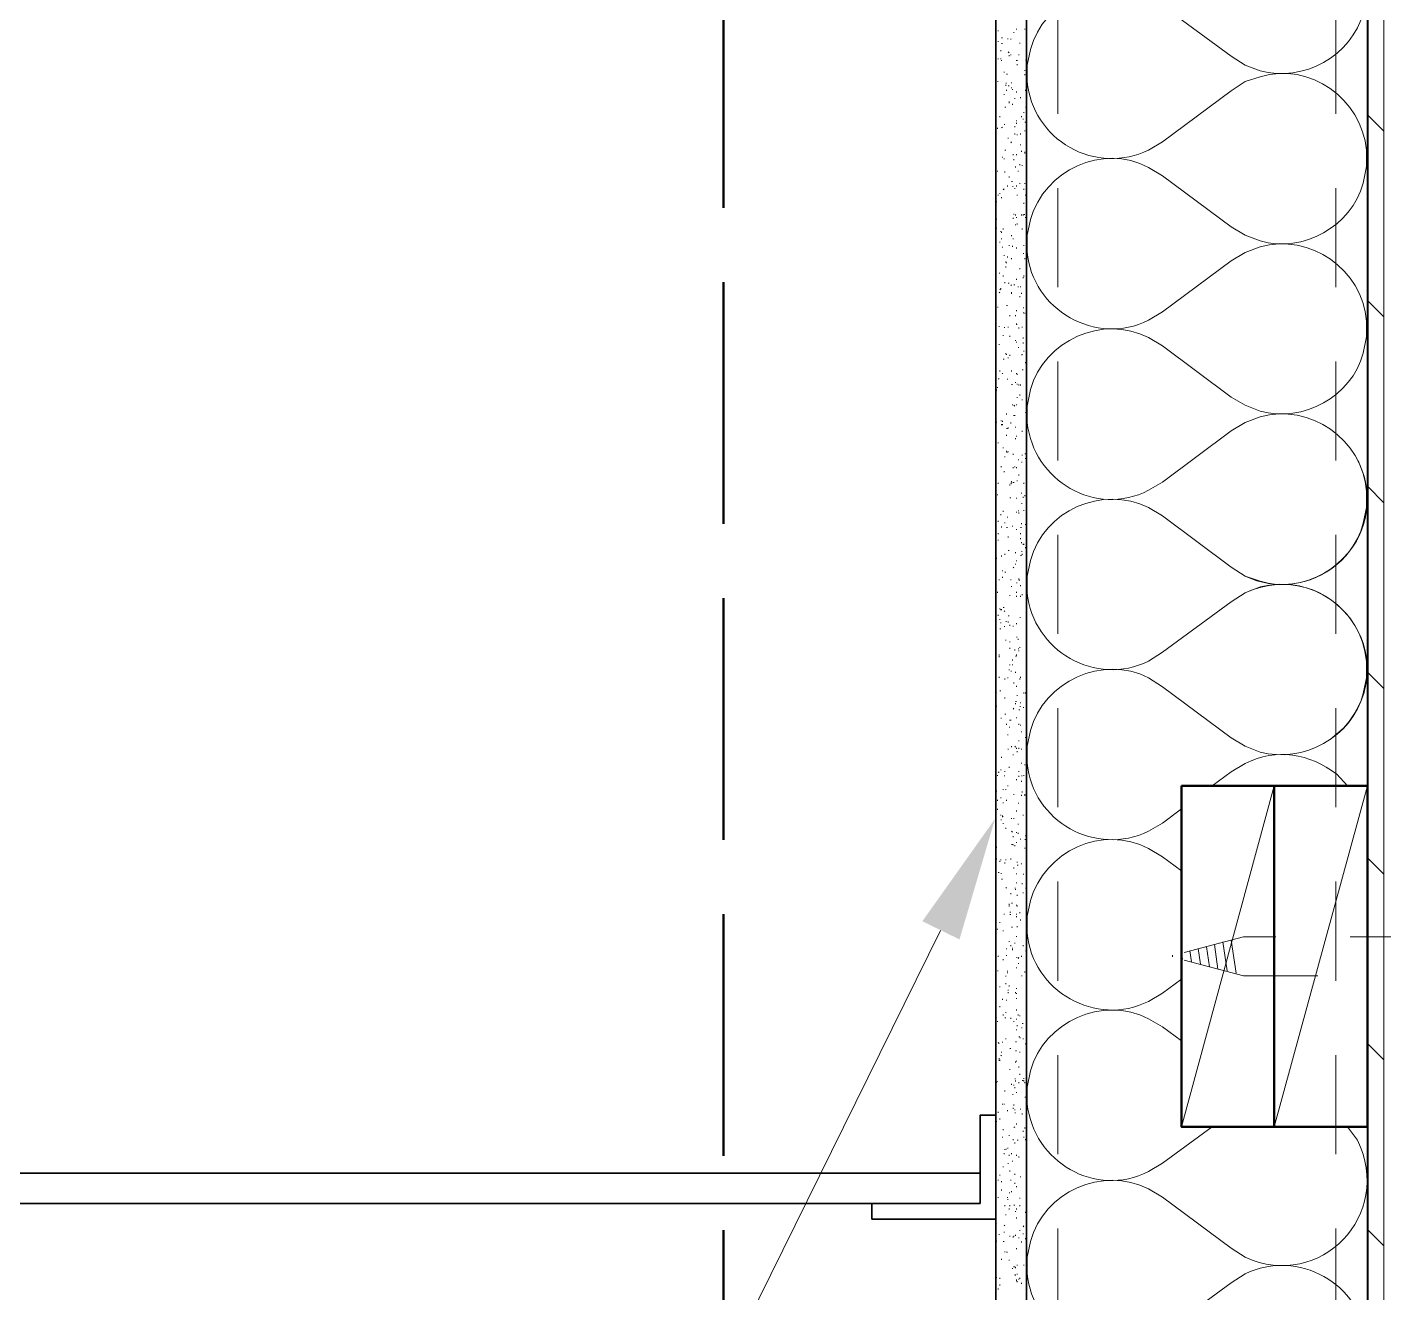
# Model space of a CAD drawing. Header units: inches. Extents: x 5 to 516, y -193 to 129.
# Drawn here: x 338.686 to 340.512, y -35.256 to -33.552 of the extents above; entities that cross this region are included whole.
import ezdxf

# ---------------------------------------------------------------- set-up
doc = ezdxf.new("R2010")
doc.units = ezdxf.units.IN
doc.header["$MEASUREMENT"] = 0
doc.linetypes.add('PDF_IMPORT', pattern=[1, 0.8, -0.2])
doc.layers.add('PDF5_Geometry', color=7, linetype='Continuous')
doc.layers.add('PDF5_Solid Fills', color=7, linetype='Continuous')

msp = doc.modelspace()

# ---------------------------------------------------------------- linework, layer by layer
at = {"layer": 'PDF5_Geometry', "lineweight": 35}
for points in [[(340.4899169, -44.6356774), (340.4899169, -25.9690092), (340.531028, -25.9690092), (340.531028, -44.6356774)], [(339.9899169, -44.5945657), (339.9899169, -32.0101203), (340.031028, -32.0101203), (340.031028, -44.5945657)]]:
    msp.add_lwpolyline(points, close=True, dxfattribs=at)
at = {"layer": 'PDF5_Geometry', "lineweight": 15}
for points in [[(340.4910291, -44.6356768), (340.4910291, -25.9690086)], [(340.5121382, -44.6356768), (340.5121382, -25.9690086)], [(340.1954743, -33.5112316), (340.2143632, -33.5234538), (340.3065854, -33.5912316), (340.3254743, -33.6034538), (340.3454743, -33.6112316)], [(339.993252, -33.5578979), (339.993252, -33.5567868)], [(340.0143631, -33.559009), (340.0143631, -33.56012)], [(340.0176965, -33.5556758), (340.0176965, -33.5545647)], [(340.0288076, -33.5545647), (340.0288076, -33.5556758)], [(340.0310298, -33.5545647), (340.0310298, -33.5534537)], [(339.993252, -33.5712313), (339.993252, -33.5723423)], [(339.9988076, -33.566787), (339.9976965, -33.566787)], [(339.9988076, -33.5745645), (339.9976965, -33.5745645)], [(340.0065853, -33.5678981), (340.0054743, -33.5678981)], [(340.0099187, -33.5690091), (340.0099187, -33.5678981)], [(340.0221409, -33.5745645), (340.0221409, -33.5734534)], [(339.993252, -33.5956758), (339.993252, -33.5945648)], [(339.9965854, -33.5845646), (339.9965854, -33.5834536)], [(339.9965854, -33.5945648), (339.9965854, -33.5956758)], [(340.0065853, -33.5856757), (340.0076965, -33.5867868)], [(340.0076965, -33.591231), (340.0076965, -33.59012)], [(340.0099187, -33.59012), (340.0099187, -33.5890089)], [(340.0210298, -33.59012), (340.0210298, -33.5890089)], [(340.4910291, -33.5878984), (340.489918, -33.5867873)], [(339.9976965, -33.5967869), (339.9976965, -33.597898)], [(340.0010298, -33.6134535), (340.0010298, -33.6123424)], [(340.0176965, -33.597898), (340.0176965, -33.5967869)], [(340.0188076, -33.597898), (340.0188076, -33.5967869)], [(340.0188076, -33.6034533), (340.0188076, -33.6023423)], [(340.0288076, -33.6112313), (340.0288076, -33.6101203)], [(340.0310298, -33.5967869), (340.0299187, -33.5967869)], [(339.9921409, -33.6256758), (339.993252, -33.6256758)], [(340.0043631, -33.6278979), (340.0032521, -33.6278979)], [(340.0032521, -33.6312311), (340.0032521, -33.63012)], [(340.0054743, -33.6156756), (340.0043631, -33.6156756)], [(340.0065853, -33.6312311), (340.0076965, -33.6312311)], [(340.0110298, -33.6267868), (340.0110298, -33.6278979)], [(340.0288076, -33.6167867), (340.0288076, -33.6156756)], [(340.0010298, -33.6434534), (340.0010298, -33.6423423)], [(340.0043631, -33.636787), (340.0043631, -33.6378981)], [(340.0110298, -33.6345649), (340.0110298, -33.6334532)], [(340.0121409, -33.636787), (340.0121409, -33.6356759)], [(340.0154743, -33.6490093), (340.0154743, -33.6478982)], [(340.0176965, -33.6401202), (340.0176965, -33.6390091)], [(340.023252, -33.6478982), (340.023252, -33.6467866)], [(340.0299187, -33.6378981), (340.0299187, -33.636787)], [(340.0032521, -33.6601199), (340.0021409, -33.6601199)], [(340.0076965, -33.6545646), (340.0076965, -33.6534535), (340.0076965, -33.6523425)], [(340.0121409, -33.6567867), (340.0121409, -33.6556757)], [(340.0276965, -33.667898), (340.0276965, -33.6667869)], [(340.0310298, -33.6601199), (340.0299187, -33.6601199)], [(339.9899187, -33.6767871), (339.9899187, -33.675676)], [(339.9921409, -33.6878977), (339.9921409, -33.6890088)], [(339.9954743, -33.6723422), (339.9954743, -33.6734533)], [(339.9988076, -33.6867867), (339.9976965, -33.6878977)], [(340.0010298, -33.6834535), (340.0021409, -33.6834535)], [(340.0154743, -33.6867867), (340.0154743, -33.6856756)], [(340.0176965, -33.6790092), (340.0176965, -33.6778981)], [(340.0176965, -33.6823424), (340.0176965, -33.6812313)], [(340.0243631, -33.6734533), (340.0243631, -33.6723422)], [(340.0265854, -33.6767871), (340.0265854, -33.675676)], [(340.0299187, -33.6801203), (340.0288076, -33.6801203)], [(340.5121382, -33.6923431), (340.4910271, -33.671232)], [(340.0065853, -33.7012311), (340.0065853, -33.7023422)], [(340.0154743, -33.6956757), (340.0154743, -33.6967868)], [(340.0188076, -33.6978979), (340.0188076, -33.6967868)], [(340.023252, -33.6967868), (340.023252, -33.6956757)], [(340.0288076, -33.6912315), (340.0288076, -33.6923426)], [(340.0021409, -33.7178982), (340.0032521, -33.7178982)], [(340.0099187, -33.706787), (340.0110298, -33.707898)], [(340.013252, -33.7245646), (340.013252, -33.7234535)], [(340.0176965, -33.7234535), (340.0176965, -33.7245646)], [(340.023252, -33.7112312), (340.023252, -33.7101202)], [(340.0243631, -33.7190093), (340.0243631, -33.7201203)], [(340.0288076, -33.7223425), (340.0288076, -33.7212314), (340.0288076, -33.7201203)], [(340.4843632, -33.7623424), (340.4888076, -33.7401202), (340.4888076, -33.717898)], [(339.9988076, -33.7278978), (339.9988076, -33.7267867)], [(340.0010298, -33.7301199), (340.0010298, -33.7290089)], [(340.0143631, -33.7312316), (340.0143631, -33.7301199)], [(340.0165854, -33.7401201), (340.0165854, -33.7412312)], [(340.0221409, -33.7367869), (340.0221409, -33.737898)], [(340.0254743, -33.739009), (340.0254743, -33.737898)], [(340.1954743, -33.7412313), (340.2143632, -33.7523424), (340.3065854, -33.8212313), (340.3254743, -33.8323424), (340.3454743, -33.8401202)], [(339.9921409, -33.746787), (339.9921409, -33.745676)], [(340.0021409, -33.7478981), (340.0021409, -33.746787)], [(340.0076965, -33.7534534), (340.0076965, -33.7545645)], [(340.0110298, -33.7601204), (340.0121409, -33.7601204)], [(340.0199187, -33.745676), (340.0199187, -33.746787)], [(339.993252, -33.777898), (339.993252, -33.7790091)], [(339.9954743, -33.776787), (339.9954743, -33.7756759)], [(340.0010298, -33.77012), (339.9999187, -33.7712311)], [(340.0054743, -33.7656757), (340.0054743, -33.7667868)], [(340.013252, -33.7667868), (340.0121409, -33.7667868)], [(340.0154743, -33.7690089), (340.0154743, -33.77012)], [(340.0176965, -33.7656757), (340.0176965, -33.7667868)], [(340.0188076, -33.7790091), (340.0188076, -33.777898)], [(340.0221409, -33.7634536), (340.0221409, -33.7623425)], [(340.0276965, -33.7712311), (340.0276965, -33.77012)], [(340.0288076, -33.7634536), (340.0288076, -33.7623425)], [(340.0299187, -33.7790091), (340.0299187, -33.777898)], [(339.9910298, -33.7878982), (339.9910298, -33.7867871)], [(339.9976965, -33.7812312), (339.9976965, -33.7823423)], [(340.0276965, -33.7901203), (340.0276965, -33.7890093)], [(339.9910298, -33.8112311), (339.9910298, -33.8101201)], [(340.013252, -33.8101201), (340.013252, -33.809009)], [(340.0143631, -33.8045647), (340.0143631, -33.8034537)], [(340.0165854, -33.8056758), (340.0165854, -33.8045647)], [(340.0176965, -33.8078979), (340.0176965, -33.809009)], [(340.0243631, -33.8056758), (340.0243631, -33.8045647)], [(340.0265854, -33.8056758), (340.0265854, -33.8045647)], [(340.0288076, -33.8045647), (340.0276965, -33.8045647)], [(340.0299187, -33.809009), (340.0299187, -33.8078979)], [(340.0365854, -33.8112313), (340.0321409, -33.8323424), (340.0321409, -33.8545646)], [(339.9910298, -33.8223424), (339.9910298, -33.8234534)], [(339.9965854, -33.8267866), (339.9965854, -33.8278977)], [(339.9976965, -33.8290093), (339.9976965, -33.8278977)], [(339.9999187, -33.8245645), (339.9999187, -33.8234534)], [(340.0110298, -33.8334536), (340.0110298, -33.8323425)], [(340.0165854, -33.8190092), (340.0165854, -33.8178981)], [(340.0188076, -33.8178981), (340.0188076, -33.816787)], [(340.0254743, -33.8245645), (340.0254743, -33.8234534)], [(339.9899187, -33.8512312), (339.9899187, -33.8501201)], [(339.9954743, -33.8412311), (339.9954743, -33.8423427)], [(339.9976965, -33.8378978), (339.9976965, -33.8367868)], [(339.9988076, -33.8490091), (339.9988076, -33.847898)], [(340.0076965, -33.8456759), (340.0076965, -33.8467869)], [(340.0121409, -33.847898), (340.0121409, -33.8467869)], [(340.013252, -33.8378978), (340.013252, -33.8367868)], [(340.0176965, -33.8501201), (340.0176965, -33.8490091)], [(340.0276965, -33.8467869), (340.0276965, -33.8456759)], [(340.3454743, -33.8478988), (340.3254743, -33.8556766), (340.3065854, -33.8667877)], [(340.4910291, -33.8378984), (340.489918, -33.8367873)], [(339.9899187, -33.8690088), (339.9899187, -33.8678978)], [(340.0010298, -33.8601203), (340.0010298, -33.8590092)], [(340.0032521, -33.8690088), (340.0032521, -33.8678978)], [(340.0043631, -33.8701205), (340.0043631, -33.8690088)], [(340.0054743, -33.8623424), (340.0054743, -33.8612314)], [(340.0110298, -33.8645646), (340.0110298, -33.8634535)], [(340.0265854, -33.8567871), (340.0276965, -33.8567871)], [(340.0288076, -33.8645646), (340.0288076, -33.8634535)], [(340.1954743, -33.9467869), (340.2143632, -33.9356757), (340.3065854, -33.8667869)], [(339.9943631, -33.8834532), (339.9954743, -33.8834532)], [(339.9999187, -33.8878981), (339.9999187, -33.886787)], [(340.0032521, -33.8745647), (340.0032521, -33.8756758)], [(340.0221409, -33.8778979), (340.0221409, -33.8767869)], [(340.0276965, -33.8878981), (340.0276965, -33.886787)], [(339.9965854, -33.9034536), (339.9965854, -33.9045646), (339.9954743, -33.9056757)], [(340.0021409, -33.8967866), (340.0021409, -33.8956755)], [(340.0076965, -33.8967866), (340.0065853, -33.8967866)], [(340.0110298, -33.8990093), (340.0099187, -33.9001204)], [(340.0154743, -33.8990093), (340.0143631, -33.8990093)], [(340.0176965, -33.8923423), (340.0176965, -33.8912313)], [(340.0199187, -33.9012314), (340.0199187, -33.9023425)], [(340.023252, -33.9023425), (340.023252, -33.9012314)], [(340.0265854, -33.8901202), (340.0265854, -33.8890091)], [(339.9943631, -33.9090089), (339.9954743, -33.91012)], [(340.0110298, -33.911231), (340.0110298, -33.91012), (340.0110298, -33.9090089)], [(340.0221409, -33.9156759), (340.0221409, -33.9145648)], [(340.0243631, -33.911231), (340.0243631, -33.91012)], [(340.5121382, -33.9423431), (340.4910271, -33.921232)], [(339.9899187, -33.9423426), (339.9899187, -33.9412315)], [(339.993252, -33.9290092), (339.9921409, -33.9290092)], [(340.0043631, -33.9267871), (340.0054743, -33.9267871)], [(340.0088076, -33.9412315), (340.0088076, -33.9401204)], [(340.0165854, -33.9412315), (340.0165854, -33.9401204)], [(340.0176965, -33.9345645), (340.0176965, -33.9334535)], [(340.0276965, -33.9301203), (340.0265854, -33.9301203)], [(340.0265854, -33.9367867), (340.0276965, -33.9367867)], [(340.0288076, -33.9378977), (340.0288076, -33.9367867)], [(339.9943631, -33.9556759), (339.9943631, -33.9545649)], [(340.0021409, -33.956787), (340.0010298, -33.956787)], [(340.0065853, -33.956787), (340.0065853, -33.9556759)], [(340.0188076, -33.9523422), (340.0176965, -33.9523422), (340.0176965, -33.9512311)], [(340.0210298, -33.9578981), (340.0210298, -33.956787)], [(340.0254743, -33.956787), (340.0254743, -33.9556759)], [(340.4843632, -33.9912322), (340.4888076, -33.9690099), (340.4888076, -33.9478988)], [(339.9943631, -33.98012), (339.9943631, -33.9790089)], [(339.9999187, -33.9678982), (339.9999187, -33.9667866)], [(340.0088076, -33.9678982), (340.0088076, -33.9690093)], [(340.0165854, -33.9745646), (340.0165854, -33.9734535)], [(340.0176965, -33.9767867), (340.0176965, -33.9756757)], [(340.0265854, -33.9712314), (340.0265854, -33.9701204)], [(340.0265854, -33.9778978), (340.0265854, -33.9767867)], [(340.1954743, -33.9701211), (340.2143632, -33.9812322), (340.3065854, -34.0501211), (340.3254743, -34.0612322), (340.3454743, -34.0690099)], [(340.0032521, -33.9923422), (340.0032521, -33.9912312)], [(340.0043631, -33.9934533), (340.0043631, -33.9923422)], [(340.0065853, -33.9978981), (340.0065853, -33.9967871)], [(340.0088076, -33.9945644), (340.0088076, -33.9934533)], [(340.0199187, -33.9834537), (340.0210298, -33.9834537)], [(340.0254743, -33.9923422), (340.0254743, -33.9934533), (340.0243631, -33.9934533)], [(340.0276965, -33.989009), (340.0276965, -33.987898)], [(339.9954743, -34.0156758), (339.9954743, -34.0145647)], [(340.0010298, -33.9990092), (339.9999187, -33.9990092)], [(340.0110298, -34.0156758), (340.0110298, -34.0145647)], [(340.0265854, -34.0134536), (340.0254743, -34.0134536)], [(340.0299187, -34.0045645), (340.0299187, -34.0034535)], [(339.993252, -34.0256759), (339.9943631, -34.0256759)], [(339.9988076, -34.019009), (339.9988076, -34.0178979)], [(340.0054743, -34.026787), (340.0054743, -34.0256759)], [(340.0110298, -34.0334534), (340.0121409, -34.0334534)], [(340.0165854, -34.0312312), (340.0165854, -34.0301202)], [(340.0176965, -34.019009), (340.0176965, -34.0178979)], [(340.0188076, -34.019009), (340.0188076, -34.02012)], [(340.0188076, -34.0334534), (340.0188076, -34.0323423)], [(340.0210298, -34.0345644), (340.0210298, -34.0334534)], [(340.023252, -34.0345644), (340.023252, -34.0334534)], [(339.9910298, -34.0401203), (339.9910298, -34.0412314), (339.9899187, -34.0412314)], [(339.9921409, -34.0367871), (339.9921409, -34.0378982)], [(340.0188076, -34.0512316), (340.0188076, -34.0501199)], [(340.0221409, -34.0478978), (340.0221409, -34.0467867)], [(340.0310298, -34.0512316), (340.0310298, -34.0523426)], [(340.0365854, -34.0401211), (340.0321409, -34.0623433), (340.0321409, -34.0845655)], [(340.0121409, -34.0612311), (340.0121409, -34.0601201)], [(340.0143631, -34.0612311), (340.0154743, -34.0623422)], [(340.0176965, -34.0601201), (340.0176965, -34.0612311)], [(340.0254743, -34.0545648), (340.0254743, -34.0534537)], [(340.0310298, -34.0701202), (340.0299187, -34.0712313)], [(339.9899187, -34.0745645), (339.9899187, -34.0734534)], [(339.9910298, -34.0845647), (339.9910298, -34.0834536)], [(339.9976965, -34.0823425), (339.9965854, -34.0823425)], [(339.9976965, -34.0878979), (339.9976965, -34.0867868)], [(339.9988076, -34.0823425), (339.9988076, -34.0834536)], [(339.9988076, -34.0878979), (339.9988076, -34.0867868)], [(340.0043631, -34.0723424), (340.0043631, -34.0734534)], [(340.0099187, -34.0856757), (340.0099187, -34.0845647)], [(340.0143631, -34.0756756), (340.0143631, -34.0745645)], [(340.0154743, -34.0745645), (340.0154743, -34.0756756)], [(340.3454743, -34.0767875), (340.3254743, -34.0845652), (340.3065854, -34.0956763)], [(340.4910291, -34.0878984), (340.489918, -34.0867873)], [(340.0054743, -34.0923427), (340.0043631, -34.0923427)], [(340.0043631, -34.1023423), (340.0043631, -34.1012312)], [(340.0065853, -34.0912311), (340.0065853, -34.0923427)], [(340.0165854, -34.0912311), (340.0165854, -34.09012)], [(340.0165854, -34.1067871), (340.0165854, -34.1056755)], [(340.0176965, -34.1023423), (340.0176965, -34.1034534)], [(340.0254743, -34.096787), (340.0254743, -34.0956759)], [(340.1954743, -34.1756766), (340.2143632, -34.1645655), (340.3065854, -34.0956766)], [(339.9899187, -34.1123424), (339.9899187, -34.1112314)], [(339.993252, -34.1123424), (339.993252, -34.1112314)], [(339.9999187, -34.1190089), (339.9999187, -34.1178978)], [(340.0043631, -34.1234537), (340.0043631, -34.1223426)], [(340.0054743, -34.1245647), (340.0043631, -34.1245647)], [(340.0065853, -34.1234537), (340.0065853, -34.1245647)], [(339.9976965, -34.1434534), (339.9965854, -34.1445645)], [(340.0021409, -34.1312311), (340.0021409, -34.1301201)], [(340.013252, -34.1267869), (340.013252, -34.1278979)], [(340.0154743, -34.1445645), (340.0154743, -34.1434534)], [(340.0210298, -34.1345649), (340.0199187, -34.1345649)], [(340.0254743, -34.1378981), (340.0243631, -34.1378981)], [(340.0254743, -34.129009), (340.0254743, -34.1278979)], [(340.0288076, -34.1267869), (340.0299187, -34.1267869)], [(340.0299187, -34.1334533), (340.0299187, -34.1323422)], [(340.0010298, -34.1501204), (340.0010298, -34.1512314)], [(340.013252, -34.1445645), (340.013252, -34.1456756)], [(340.0176965, -34.1445645), (340.0176965, -34.1456756)], [(340.0188076, -34.1634537), (340.0188076, -34.1623427)], [(340.0210298, -34.1545647), (340.0210298, -34.1556757)], [(339.993252, -34.1667869), (339.993252, -34.1656759)], [(340.0088076, -34.1690091), (340.0088076, -34.167898)], [(340.0110298, -34.1656759), (340.0099187, -34.1667869)], [(340.0110298, -34.1645648), (340.0110298, -34.1634537)], [(340.013252, -34.1656759), (340.013252, -34.1645648)], [(340.0143631, -34.1656759), (340.0143631, -34.1645648)], [(340.0243631, -34.1801203), (340.0243631, -34.1790092)], [(340.0276965, -34.1667869), (340.0276965, -34.1656759)], [(340.4843632, -34.2201208), (340.4888076, -34.1990097), (340.4888076, -34.1767875)], [(340.5121382, -34.1923432), (340.4910271, -34.171232)], [(339.9899187, -34.1856756), (339.9899187, -34.1845646)], [(339.9921409, -34.1812314), (339.9921409, -34.1823424)], [(340.0099187, -34.1856756), (340.0088076, -34.1856756)], [(340.0176965, -34.1867867), (340.0176965, -34.1856756)], [(340.0254743, -34.1934537), (340.0243631, -34.1934537)], [(340.0265854, -34.1845646), (340.0265854, -34.1856756)], [(340.0288076, -34.1823424), (340.0288076, -34.1834535)], [(340.0310298, -34.1923426), (340.0310298, -34.1934537)], [(339.993252, -34.2167866), (339.993252, -34.2178982)], [(339.9965854, -34.2090091), (339.9965854, -34.2078981)], [(339.9999187, -34.2045649), (339.9999187, -34.2034538)], [(340.0054743, -34.2123423), (340.0054743, -34.2112313)], [(340.0176965, -34.205676), (340.0176965, -34.2045649)], [(340.0199187, -34.2034538), (340.0210298, -34.2034538)], [(340.0210298, -34.206787), (340.0210298, -34.205676)], [(340.0276965, -34.2023422), (340.0276965, -34.2034538)], [(339.993252, -34.2345648), (339.993252, -34.2334537)], [(339.9976965, -34.2256757), (339.9976965, -34.2245646)], [(340.0021409, -34.2201204), (340.0021409, -34.2190093)], [(340.0054743, -34.2256757), (340.0043631, -34.2256757)], [(340.0121409, -34.2245646), (340.0121409, -34.2234536)], [(340.0176965, -34.2290089), (340.0176965, -34.2278978)], [(340.023252, -34.2256757), (340.0243631, -34.2256757)], [(340.023252, -34.2345648), (340.023252, -34.2334537)], [(340.0243631, -34.2212314), (340.0243631, -34.2201204)], [(340.0299187, -34.2223425), (340.0299187, -34.2212314)], [(339.993252, -34.2434533), (339.993252, -34.2423423)], [(340.0065853, -34.2390091), (340.0065853, -34.237898)], [(340.023252, -34.2412312), (340.023252, -34.2401201)], [(340.0243631, -34.2467871), (340.0243631, -34.245676)], [(340.0265854, -34.2478982), (340.0265854, -34.2490092)], [(340.0276965, -34.2478982), (340.0276965, -34.2490092)], [(340.0299187, -34.2534535), (340.0299187, -34.2523424)], [(339.9899187, -34.269009), (339.9899187, -34.2678979)], [(339.9910298, -34.2678979), (339.9910298, -34.2667868)], [(339.9976965, -34.2645647), (339.9976965, -34.2634536)], [(340.0021409, -34.2612315), (340.0021409, -34.2623426)], [(340.0076965, -34.2567867), (340.0065853, -34.2567867)], [(340.0165854, -34.2601204), (340.0165854, -34.2590094)], [(340.0176965, -34.2712311), (340.0176965, -34.27012)], [(340.0243631, -34.2634536), (340.023252, -34.2634536)], [(340.0243631, -34.2578978), (340.0254743, -34.2578978)], [(340.0254743, -34.2612315), (340.0254743, -34.2623426)], [(340.0310298, -34.2578978), (340.0310298, -34.2567867)], [(339.9988076, -34.2845645), (339.9988076, -34.2834534)], [(340.0032521, -34.2856755), (340.0021409, -34.2856755)], [(340.0143631, -34.2790091), (340.013252, -34.2801202)], [(340.0165854, -34.2756759), (340.0165854, -34.2745649)], [(340.0310298, -34.2878982), (340.0310298, -34.2867872)], [(339.9899187, -34.2956757), (339.9899187, -34.2945646)], [(339.9943631, -34.2967868), (339.9943631, -34.2956757)], [(339.9988076, -34.2934536), (339.9988076, -34.2923425)], [(340.0099187, -34.2967868), (340.0099187, -34.2956757)], [(340.0110298, -34.3056758), (340.0110298, -34.3045648)], [(340.0176965, -34.3001199), (340.0188076, -34.3001199)], [(340.0210298, -34.2956757), (340.0210298, -34.2945646)], [(340.0221409, -34.2967868), (340.0210298, -34.2967868)], [(340.023252, -34.3045648), (340.023252, -34.3034537)], [(340.3454743, -34.305676), (340.3254743, -34.3134538), (340.3065854, -34.325676)], [(339.9921409, -34.3134533), (339.9921409, -34.3123422)], [(340.0088076, -34.3167871), (340.0088076, -34.3178981)], [(340.0176965, -34.3134533), (340.0176965, -34.3123422)], [(340.0176965, -34.3190092), (340.0176965, -34.3178981)], [(340.023252, -34.3178981), (340.023252, -34.3190092)], [(340.0254743, -34.3167871), (340.0254743, -34.315676)], [(340.0310298, -34.3201203), (340.0310298, -34.3190092)], [(340.3254734, -34.3134537), (340.3065845, -34.325676)], [(339.993252, -34.3434538), (339.993252, -34.3445649)], [(339.9954743, -34.3356758), (339.9954743, -34.3345647)], [(339.9965854, -34.3367868), (339.9965854, -34.3356758)], [(339.9976965, -34.3367868), (339.9976965, -34.3356758)], [(340.0010298, -34.3334536), (339.9999187, -34.3334536)], [(340.0010298, -34.3378979), (340.0021409, -34.3390089)], [(340.0076965, -34.3445649), (340.0065853, -34.3445649)], [(340.4910291, -34.3378985), (340.489918, -34.3367873)], [(339.9954743, -34.3490091), (339.9954743, -34.3501202)], [(339.9954743, -34.3623425), (339.9965854, -34.3623425)], [(339.9965854, -34.3545644), (339.9965854, -34.3534534)], [(340.0021409, -34.3590093), (340.0010298, -34.3590093)], [(340.0032521, -34.3523423), (340.0043631, -34.3523423)], [(340.0065853, -34.3523423), (340.0065853, -34.3534534)], [(340.0088076, -34.3578982), (340.0088076, -34.3567871)], [(340.013252, -34.3590093), (340.013252, -34.3578982)], [(340.0176965, -34.3556755), (340.0176965, -34.3545644)], [(340.023252, -34.346787), (340.0221409, -34.346787)], [(340.0032521, -34.377898), (340.0032521, -34.3767869)], [(340.0088076, -34.379009), (340.0088076, -34.3801201)], [(340.0188076, -34.3734537), (340.0176965, -34.3734537)], [(340.0199187, -34.3756758), (340.0199187, -34.3767869)], [(339.9943631, -34.3978983), (339.9943631, -34.3967867)], [(339.9943631, -34.4001204), (339.9943631, -34.3990093)], [(340.0088076, -34.3890092), (340.0088076, -34.3878981)], [(340.0154743, -34.3912313), (340.0154743, -34.3901202)], [(340.0165854, -34.3990093), (340.0176965, -34.3990093)], [(340.0176965, -34.3967867), (340.0176965, -34.3978983)], [(340.0199187, -34.3890092), (340.0210298, -34.3890092)], [(340.0210298, -34.3923424), (340.0210298, -34.3912313)], [(340.0221409, -34.3878981), (340.0221409, -34.3867871)], [(340.0076965, -34.417898), (340.0076965, -34.416787)], [(340.0088076, -34.4112311), (340.0088076, -34.41012)], [(340.0121409, -34.4034536), (340.0121409, -34.4045647)], [(340.0121409, -34.4112311), (340.0121409, -34.41012)], [(340.4843632, -34.4490094), (340.4888076, -34.4278983), (340.4888076, -34.4056761)], [(339.9943631, -34.4267871), (339.9943631, -34.4278982)], [(340.0021409, -34.4301203), (340.0021409, -34.4290092)], [(340.0054743, -34.4278982), (340.0065853, -34.4278982)], [(340.0110298, -34.4190091), (340.0099187, -34.4190091)], [(340.0143631, -34.4356757), (340.0143631, -34.4345646)], [(340.0165854, -34.4212312), (340.0165854, -34.4201202)], [(340.0221409, -34.4301203), (340.0221409, -34.4290092)], [(340.023252, -34.4278982), (340.023252, -34.4267871)], [(340.1954743, -34.4278983), (340.2143632, -34.4401205), (340.3065854, -34.5090094), (340.3254743, -34.5201205), (340.3454743, -34.5278983)], [(340.5121382, -34.4423432), (340.4910271, -34.4212321)], [(339.9899187, -34.4467869), (339.9910298, -34.4478979)], [(339.9954743, -34.4456758), (339.9965854, -34.4456758)], [(340.0021409, -34.455676), (340.0021409, -34.4545649)], [(340.0176965, -34.4390088), (340.0176965, -34.4401205)], [(340.0188076, -34.4512311), (340.0188076, -34.4523422)], [(340.0276965, -34.449009), (340.0276965, -34.4478979)], [(340.0299187, -34.449009), (340.0299187, -34.4478979)], [(339.9910298, -34.4667866), (339.9910298, -34.4656756)], [(340.013252, -34.4690093), (340.0143631, -34.4701204)], [(340.0176965, -34.4601202), (340.0165854, -34.4601202)], [(340.0165854, -34.4634534), (340.0165854, -34.4623424)], [(340.0221409, -34.4712315), (340.0210298, -34.4712315)], [(340.023252, -34.4667866), (340.0221409, -34.4667866)], [(340.023252, -34.4623424), (340.023252, -34.4612313)], [(340.0265854, -34.4678983), (340.0276965, -34.4678983)], [(339.9976965, -34.4823427), (339.9965854, -34.4823427)], [(340.0021409, -34.4767868), (340.0032521, -34.4767868)], [(340.0043631, -34.4912312), (340.0043631, -34.4901201)], [(340.0088076, -34.4845648), (340.0088076, -34.4856759)], [(340.0099187, -34.4856759), (340.0099187, -34.4845648)], [(340.0176965, -34.4812316), (340.0176965, -34.4823427)], [(340.0210298, -34.4901201), (340.0210298, -34.4912312)], [(340.023252, -34.4923423), (340.023252, -34.4912312)], [(340.0310298, -34.4812316), (340.0310298, -34.48012)], [(340.0054743, -34.5045646), (340.0065853, -34.5045646)], [(340.0088076, -34.4945644), (340.0076965, -34.4945644)], [(340.0243631, -34.5012314), (340.0243631, -34.5001203)], [(340.0299187, -34.5090094), (340.0299187, -34.5078978)], [(340.0310298, -34.5034535), (340.0310298, -34.5045646)], [(340.0365854, -34.4990094), (340.0321409, -34.5201205), (340.0321409, -34.5423427)], [(340.4399178, -34.5112315), (340.4576956, -34.495676)], [(339.9899187, -34.5101205), (339.9899187, -34.5112315)], [(340.0065853, -34.5245649), (340.0065853, -34.5234538)], [(340.0110298, -34.5212311), (340.0110298, -34.5201201)], [(340.0154743, -34.5201201), (340.0165854, -34.5212311)], [(340.0176965, -34.5234538), (340.0176965, -34.5223422)], [(340.0188076, -34.5278981), (340.0188076, -34.526787)], [(340.0210298, -34.5134537), (340.0210298, -34.5123426)], [(340.0210298, -34.5223422), (340.0210298, -34.5234538)], [(340.0243631, -34.5245649), (340.0243631, -34.5234538)], [(339.9899187, -34.5312313), (339.9899187, -34.5301202)], [(339.9976965, -34.5345645), (339.9976965, -34.5356756)], [(340.013252, -34.5323423), (340.013252, -34.5312313)], [(340.0243631, -34.5423425), (340.0243631, -34.5434536)], [(340.0288076, -34.5456757), (340.0288076, -34.5445646)], [(340.0310298, -34.5423425), (340.0310298, -34.5412314)], [(340.3254736, -34.5434535), (340.3065847, -34.5545646)], [(339.9921409, -34.5601201), (339.9921409, -34.5590091)], [(339.9943631, -34.5545648), (339.993252, -34.5556759)], [(339.9965854, -34.5523427), (339.9965854, -34.5512316)], [(340.0010298, -34.5601201), (340.0021409, -34.5601201)], [(340.0021409, -34.5534537), (340.0021409, -34.5545648)], [(340.0076965, -34.5490089), (340.0076965, -34.5478978)], [(340.0210298, -34.5545648), (340.0210298, -34.5534537)], [(340.0210298, -34.5612312), (340.0210298, -34.5601201)], [(340.0254743, -34.5601201), (340.0243631, -34.5601201)], [(340.0276965, -34.5601201), (340.0276965, -34.5590091)], [(340.2810275, -34.5734535), (340.306583, -34.5545646)], [(340.4632513, -34.5734535), (340.4488069, -34.5578979)], [(339.9910298, -34.5812315), (339.9910298, -34.5801204)], [(339.9999187, -34.5778977), (339.9999187, -34.5790094)], [(340.0032521, -34.5790094), (340.0032521, -34.5778977)], [(340.0065853, -34.5734535), (340.0054743, -34.5734535)], [(340.0176965, -34.565676), (340.0176965, -34.564565)], [(340.0243631, -34.5667871), (340.0243631, -34.5678981)], [(340.0254743, -34.5823426), (340.0254743, -34.5812315)], [(340.3643608, -34.5734535), (340.2399164, -35.0323424)], [(340.4899169, -34.5734535), (340.3643614, -35.0323424)], [(339.9921409, -34.5934538), (339.9921409, -34.5923427)], [(339.9965854, -34.59012), (339.9965854, -34.589009)], [(339.9999187, -34.596787), (339.9999187, -34.5956759)], [(340.0043631, -34.5934538), (340.0043631, -34.5923427)], [(340.0143631, -34.5845647), (340.0143631, -34.5856758)], [(340.0210298, -34.596787), (340.0199187, -34.596787)], [(340.0243631, -34.5867868), (340.0243631, -34.5856758)], [(340.0288076, -34.5845647), (340.0288076, -34.5856758), (340.0288076, -34.5867868)], [(340.4910291, -34.5878985), (340.489918, -34.5867874)], [(339.9921409, -34.6056755), (339.9921409, -34.6045645)], [(339.9965854, -34.6134536), (339.9965854, -34.6123425)], [(339.9965854, -34.6190089), (339.9976965, -34.6190089)], [(339.9999187, -34.6145646), (339.9988076, -34.6145646), (339.9988076, -34.6134536)], [(339.9988076, -34.6145646), (339.9988076, -34.6156757)], [(340.0110298, -34.6178978), (340.0110298, -34.6167867)], [(340.0143631, -34.6178978), (340.0143631, -34.6167867)], [(340.0176965, -34.6078982), (340.0176965, -34.6067872)], [(340.0265854, -34.6134536), (340.0265854, -34.6123425)], [(340.1954743, -34.634565), (340.2143632, -34.6234539), (340.2399187, -34.604565)], [(339.9999187, -34.6245648), (339.9999187, -34.6234537)], [(340.0032521, -34.6312312), (340.0032521, -34.6301201)], [(340.0110298, -34.6345649), (340.0121409, -34.635676)], [(340.0176965, -34.6367871), (340.0176965, -34.635676)], [(340.0199187, -34.6256758), (340.0199187, -34.6245648)], [(340.0199187, -34.6378981), (340.0199187, -34.6367871)], [(339.9910298, -34.6567868), (339.9910298, -34.6556758)], [(340.0110298, -34.6523426), (340.0121409, -34.6523426)], [(340.013252, -34.6423424), (340.013252, -34.6412313)], [(340.013252, -34.6534536), (340.013252, -34.6523426)], [(340.0154743, -34.6534536), (340.0154743, -34.6545647)], [(340.0176965, -34.6501204), (340.0176965, -34.6490094)], [(340.023252, -34.6456756), (340.023252, -34.6445645)], [(340.0288076, -34.6456756), (340.0299187, -34.6456756)], [(340.0299187, -34.6412313), (340.0299187, -34.6401203)], [(339.9910298, -34.6723423), (339.9910298, -34.6712312)], [(339.9965854, -34.6734534), (339.9965854, -34.6723423)], [(340.0032521, -34.6734534), (340.0032521, -34.6723423)], [(340.0099187, -34.6723423), (340.0099187, -34.6712312)], [(340.0288076, -34.6567868), (340.0288076, -34.6578979)], [(340.2399169, -34.6878978), (340.2143614, -34.6690089), (340.1954725, -34.6578978)], [(340.5121382, -34.6923432), (340.4910271, -34.6712321)], [(339.993252, -34.6901205), (339.9943631, -34.6901205)], [(339.9954743, -34.6745645), (339.9954743, -34.6756761)], [(339.9965854, -34.6912316), (339.9976965, -34.6912316)], [(340.0021409, -34.6767871), (340.0021409, -34.6778982)], [(340.0143631, -34.6845646), (340.0143631, -34.6834535)], [(340.0176965, -34.6923426), (340.0176965, -34.6912316)], [(340.0188076, -34.6767871), (340.0188076, -34.6756761)], [(340.0199187, -34.6801203), (340.0188076, -34.6801203)], [(340.0243631, -34.6790093), (340.0243631, -34.6778982)], [(339.9976965, -34.699009), (339.9988076, -34.699009)], [(340.0032521, -34.7101203), (340.0043631, -34.7112313)], [(340.0176965, -34.7045649), (340.0176965, -34.7034539)], [(340.0254743, -34.705676), (340.0254743, -34.7045649)], [(340.0276965, -34.6923426), (340.0265854, -34.6923426)], [(340.0099187, -34.7178983), (340.0099187, -34.7190093)], [(340.0165854, -34.7112313), (340.0154743, -34.7112313)], [(340.0165854, -34.7134535), (340.0165854, -34.7123424)], [(340.0188076, -34.7212315), (340.0188076, -34.7201204)], [(340.0265854, -34.7178983), (340.0265854, -34.7167866)], [(340.0299187, -34.7112313), (340.0310298, -34.7112313)], [(340.0365836, -34.7278978), (340.0321391, -34.7490089), (340.0321391, -34.7712311)], [(340.0010298, -34.7467871), (340.0010298, -34.7456761)], [(340.0076965, -34.7323427), (340.0076965, -34.7334538)], [(340.0076965, -34.7356759), (340.0076965, -34.7345648)], [(340.0088076, -34.7434534), (340.0099187, -34.7434534)], [(340.0088076, -34.7467871), (340.0099187, -34.7467871)], [(340.0121409, -34.7312316), (340.0110298, -34.7312316)], [(340.0176965, -34.7334538), (340.0176965, -34.7345648)], [(340.0176965, -34.7467871), (340.0176965, -34.7456761)], [(340.0188076, -34.7356759), (340.0188076, -34.7345648)], [(340.0221409, -34.7445644), (340.0221409, -34.7434534)], [(339.9954743, -34.7578978), (339.9954743, -34.7567867)], [(340.0121409, -34.7634537), (340.0110298, -34.7634537)], [(340.0176965, -34.7501203), (340.0176965, -34.7490093)], [(340.0188076, -34.7634537), (340.0188076, -34.7623426)], [(340.023252, -34.7545646), (340.023252, -34.7534535)], [(339.9154721, -34.7678979), (339.165472, -36.2890092), (338.7043608, -36.2890092)], [(339.9910298, -34.7667869), (339.9899187, -34.7678979)], [(339.9921409, -34.7656758), (339.9921409, -34.7667869)], [(339.9999187, -34.769009), (339.9999187, -34.7678979)], [(340.0076965, -34.7834534), (340.0076965, -34.7823424)], [(340.0176965, -34.775676), (340.0176965, -34.776787)], [(340.2954725, -34.783454), (340.301028, -34.8223429)], [(340.3065854, -34.7812319), (340.3132521, -34.8256763)], [(340.0043631, -34.7923425), (340.0043631, -34.7934536)], [(340.0043631, -34.8023427), (340.0043631, -34.8012316)], [(340.0099187, -34.7878983), (340.0099187, -34.7890093)], [(340.0121409, -34.7923425), (340.0121409, -34.7912315)], [(340.0121409, -34.7945647), (340.0121409, -34.7934536)], [(340.0154743, -34.7856756), (340.0154743, -34.7845645)], [(340.0265854, -34.7878983), (340.0265854, -34.7890093)], [(340.0310298, -34.7956757), (340.0299187, -34.7956757)], [(340.2399169, -34.797899), (340.241028, -34.8067879)], [(340.2510298, -34.7956757), (340.2532521, -34.8101202)], [(340.2621382, -34.7923425), (340.2654716, -34.8134536)], [(340.2732511, -34.7901204), (340.2776956, -34.8167871)], [(340.2843595, -34.7867872), (340.288804, -34.8201205)], [(339.993252, -34.8034538), (339.993252, -34.8023427)], [(339.9999187, -34.807898), (339.9999187, -34.8067869)], [(340.0188076, -34.8045648), (340.0176965, -34.8045648)], [(340.0176965, -34.8178982), (340.0176965, -34.8190092)], [(340.0210298, -34.8045648), (340.0199187, -34.8056759)], [(340.0210298, -34.8123423), (340.0199187, -34.8123423)], [(340.0243631, -34.8034538), (340.0243631, -34.8023427)], [(339.9899187, -34.839009), (339.9899187, -34.8378979)], [(339.9921409, -34.8223424), (339.993252, -34.8223424)], [(340.0032521, -34.8301205), (340.0032521, -34.8290094)], [(340.0054743, -34.8234535), (340.0054743, -34.8223424)], [(340.0054743, -34.8245646), (340.0054743, -34.8256756)], [(340.0243631, -34.8290094), (340.0254743, -34.8290094)], [(340.0288076, -34.8245646), (340.0288076, -34.8234535)], [(340.0310298, -34.8345647), (340.0310298, -34.8334537)], [(340.1954725, -34.8634534), (340.2143614, -34.8523423), (340.2399169, -34.8334534)], [(340.4910291, -34.8378985), (340.489918, -34.8367874)], [(339.9954743, -34.8445649), (339.9954743, -34.8434538)], [(340.0032521, -34.839009), (340.0032521, -34.8401201)], [(340.0065853, -34.8490092), (340.0065853, -34.8478981)], [(340.0065853, -34.8512313), (340.0065853, -34.8523424)], [(340.0076965, -34.8434538), (340.0076965, -34.8423428)], [(340.0165854, -34.8512313), (340.0165854, -34.8523424)], [(340.0176965, -34.846787), (340.0176965, -34.8456759)], [(340.0176965, -34.8534534), (340.0176965, -34.8523424)], [(339.9954743, -34.8712316), (339.9954743, -34.8701205)], [(339.9988076, -34.8612314), (339.9988076, -34.8601204)], [(340.0043631, -34.8623425), (340.0043631, -34.8612314)], [(340.0176965, -34.8601204), (340.0176965, -34.8590093)], [(340.0176965, -34.8756759), (340.0176965, -34.8745648)], [(339.9899187, -34.8834533), (339.9899187, -34.884565), (339.9910298, -34.885676)], [(339.9921409, -34.8912314), (339.9921409, -34.8901203)], [(339.9999187, -34.8823423), (339.9999187, -34.8812312)], [(340.0032521, -34.885676), (340.0021409, -34.885676)], [(340.0032521, -34.8790091), (340.0032521, -34.877898)], [(340.0099187, -34.885676), (340.0099187, -34.8867871)], [(340.0143631, -34.8901203), (340.0143631, -34.8912314)], [(340.0176965, -34.8878982), (340.0176965, -34.8867871)], [(340.0199187, -34.8823423), (340.0199187, -34.8812312)], [(340.0221409, -34.8823423), (340.0221409, -34.8834533)], [(340.2399169, -34.9167876), (340.2143614, -34.8978987), (340.1954725, -34.8867876)], [(340.0176965, -34.9023426), (340.0176965, -34.9012315)], [(340.0188076, -34.8967867), (340.0188076, -34.8956756)], [(340.0221409, -34.9112311), (340.0210298, -34.9112311)], [(340.0254743, -34.8990094), (340.0243631, -34.8990094)], [(340.0254743, -34.8934535), (340.0265854, -34.8934535)], [(340.0310298, -34.9056758), (340.0310298, -34.9045647)], [(339.993252, -34.9190091), (339.9943631, -34.9201202)], [(339.9988076, -34.9190091), (339.9988076, -34.9178981)], [(340.0032521, -34.9145649), (340.0032521, -34.9134538)], [(340.0099187, -34.9267872), (340.0088076, -34.9267872)], [(340.0176965, -34.9178981), (340.0165854, -34.9178981)], [(340.0221409, -34.9123427), (340.023252, -34.9123427)], [(340.0265854, -34.9145649), (340.0265854, -34.9134538)], [(340.0299187, -34.9201202), (340.0299187, -34.9212313)], [(340.0310298, -34.9223423), (340.0310298, -34.9212313)], [(340.5121382, -34.9423432), (340.4910271, -34.9212321)], [(339.9943631, -34.9412316), (339.9943631, -34.9401205)], [(339.9954743, -34.9434537), (339.9954743, -34.9423427)], [(339.9965854, -34.9356757), (339.9976965, -34.9367868)], [(339.9976965, -34.9323425), (339.9976965, -34.9312314)], [(340.0176965, -34.9301204), (340.0165854, -34.9301204)], [(340.0165854, -34.9456758), (340.0165854, -34.9445648)], [(340.0176965, -34.9445648), (340.0176965, -34.9434537)], [(340.0221409, -34.9323425), (340.0221409, -34.9312314)], [(340.0088076, -34.955676), (340.0088076, -34.9545649)], [(340.0210298, -34.9512312), (340.0210298, -34.9523423)], [(340.0221409, -34.9612313), (340.0221409, -34.9623424)], [(340.0310298, -34.9567871), (340.0310298, -34.9578981)], [(340.0365836, -34.9567876), (340.0321391, -34.9790098), (340.0321391, -35.001232)], [(339.9921409, -34.9712315), (339.9910298, -34.9723426)], [(340.0021409, -34.9845648), (340.0021409, -34.9834538)], [(340.0110298, -34.9756758), (340.0110298, -34.9745647)], [(340.0143631, -34.9767868), (340.0143631, -34.9756758)], [(340.0165854, -34.9678983), (340.0154743, -34.9678983)], [(340.0154743, -34.979009), (340.0154743, -34.98012)], [(340.0165854, -34.9712315), (340.0165854, -34.9701204)], [(340.0210298, -34.9734536), (340.0210298, -34.9723426)], [(340.0265854, -34.9701204), (340.0254743, -34.9701204)], [(340.0276965, -34.9678983), (340.0276965, -34.9667867)], [(340.0276965, -34.9712315), (340.0276965, -34.9701204)], [(340.0288076, -34.9734536), (340.0288076, -34.9723426)], [(339.9988076, -35.0023425), (339.9988076, -35.0012314)], [(340.0010298, -35.0023425), (340.0010298, -35.0012314)], [(340.0121409, -34.9890091), (340.013252, -34.9890091)], [(340.0143631, -35.0034535), (340.0143631, -35.0023425)], [(340.0176965, -34.986787), (340.0176965, -34.9856759)], [(340.0299187, -34.9923423), (340.0288076, -34.9923423)], [(340.0054743, -35.0112316), (340.0054743, -35.0101205)], [(340.013252, -35.0067867), (340.013252, -35.0078978)], [(340.0154743, -35.0101205), (340.0154743, -35.0090094)], [(340.0165854, -35.0134537), (340.0154743, -35.0134537)], [(340.023252, -35.0090094), (340.023252, -35.0078978)], [(340.0254743, -35.0156758), (340.0254743, -35.0145648)], [(339.9910298, -35.0245649), (339.9910298, -35.025676)], [(339.9954743, -35.0212312), (339.9954743, -35.0223422)], [(339.9999187, -35.0356756), (339.9999187, -35.0367872)], [(340.0154743, -35.0323424), (340.0143631, -35.0334534)], [(340.0176965, -35.0290092), (340.0176965, -35.0278981)], [(340.0265854, -35.0390094), (340.0265854, -35.0378983)], [(340.0288076, -35.0345645), (340.0288076, -35.0334534)], [(340.0310298, -35.0290092), (340.0310298, -35.0301203)], [(340.1954725, -35.0923431), (340.2143614, -35.081232), (340.281028, -35.0323431)], [(340.4765854, -35.0501209), (340.4632521, -35.0323431)], [(339.9988076, -35.0467868), (339.9988076, -35.0456757)], [(340.0076965, -35.0445647), (340.0076965, -35.0434536)], [(340.013252, -35.0490089), (340.013252, -35.05012)], [(340.0154743, -35.0545648), (340.0154743, -35.0534538)], [(340.0199187, -35.05012), (340.0188076, -35.05012)], [(340.0276965, -35.0456757), (340.0276965, -35.0467868)], [(340.0299187, -35.05012), (340.0299187, -35.0490089)], [(340.0010298, -35.0690093), (340.0010298, -35.0678982)], [(340.0021409, -35.0634534), (340.0021409, -35.0623423)], [(340.0043631, -35.0623423), (340.0032521, -35.0623423)], [(340.0054743, -35.0612312), (340.0065853, -35.0612312)], [(340.0076965, -35.0712314), (340.0076965, -35.0701203)], [(340.0110298, -35.0690093), (340.0110298, -35.0678982)], [(340.0176965, -35.0701203), (340.0176965, -35.0712314)], [(340.0210298, -35.0723425), (340.0210298, -35.0734535)], [(339.9999187, -35.0856758), (339.9999187, -35.0867869)], [(340.0065853, -35.0823426), (340.0065853, -35.0812316)], [(340.0088076, -35.0923428), (340.0088076, -35.0912312)], [(340.0121409, -35.0790094), (340.0121409, -35.0778978)], [(340.4910291, -35.0878985), (340.489918, -35.0867874)], [(339.993252, -35.1034534), (339.993252, -35.1045645)], [(339.9954743, -35.0978981), (339.9954743, -35.096787)], [(339.9976965, -35.1067872), (339.9976965, -35.1056756)], [(340.0099187, -35.1045645), (340.0099187, -35.1034534)], [(340.0154743, -35.096787), (340.0154743, -35.095676)], [(340.0154743, -35.1078983), (340.0154743, -35.1090093)], [(340.023252, -35.1001202), (340.023252, -35.0990092)], [(339.993252, -35.127898), (339.993252, -35.126787)], [(339.9976965, -35.1178979), (339.9976965, -35.1167868)], [(340.0054743, -35.127898), (340.0054743, -35.126787)], [(340.0054743, -35.1301202), (340.0065853, -35.1301202)], [(340.0088076, -35.1212316), (340.0076965, -35.1212316)], [(340.0110298, -35.1201206), (340.0110298, -35.1190089)], [(340.0176965, -35.1123425), (340.0176965, -35.1134536)], [(340.0221409, -35.127898), (340.0221409, -35.1290091)], [(340.1954743, -35.1156764), (340.2143632, -35.1267875), (340.3065854, -35.1956764), (340.3254743, -35.2078987)], [(340.0021409, -35.1390092), (340.0021409, -35.1378982)], [(340.0076965, -35.1434535), (340.0076965, -35.1423424)], [(340.0088076, -35.1390092), (340.0088076, -35.1378982)], [(340.0154743, -35.1378982), (340.0143631, -35.1378982)], [(340.0165854, -35.1456756), (340.0165854, -35.1467867)], [(340.0176965, -35.1434535), (340.0176965, -35.1423424)], [(340.0221409, -35.1390092), (340.0221409, -35.1378982)], [(340.0299187, -35.1478983), (340.0299187, -35.1467867)], [(339.9899187, -35.1612311), (339.9910298, -35.1623428)], [(340.0021409, -35.1645649), (340.0010298, -35.165676)], [(340.0032521, -35.1512315), (340.0032521, -35.1501205)], [(340.0176965, -35.1545647), (340.0176965, -35.1556758)], [(340.0265854, -35.165676), (340.0276965, -35.166787)], [(339.9943631, -35.1778983), (339.9943631, -35.1767872)], [(340.0010298, -35.1745645), (340.0010298, -35.1734534)], [(340.0088076, -35.1801204), (340.0088076, -35.1790093)], [(340.013252, -35.1801204), (340.013252, -35.1812314)], [(340.0143631, -35.1801204), (340.0143631, -35.1790093)], [(340.0165854, -35.1790093), (340.0165854, -35.1778983)], [(340.0210298, -35.1823425), (340.0210298, -35.1812314)], [(340.0221409, -35.1723423), (340.0221409, -35.1712313)], [(340.0265854, -35.1767872), (340.0265854, -35.1756761)], [(340.0299187, -35.1834536), (340.0299187, -35.1823425)], [(340.5121382, -35.1923432), (340.4910271, -35.1712321)], [(339.9910298, -35.1867868), (339.9910298, -35.1856757)], [(339.9999187, -35.1867868), (340.0010298, -35.1867868)], [(340.0021409, -35.2001201), (340.0021409, -35.2012312)], [(340.0043631, -35.2012312), (340.0054743, -35.2012312)], [(340.0176965, -35.1967869), (340.0176965, -35.1956759)], [(340.0243631, -35.1878978), (340.0243631, -35.1867868)], [(339.9976965, -35.2101203), (339.9976965, -35.2112314)], [(340.0076965, -35.2112314), (340.0076965, -35.2123424)], [(340.0143631, -35.2212315), (340.0143631, -35.2201205)], [(340.0154743, -35.2212315), (340.0154743, -35.2201205)], [(340.0165854, -35.2223426), (340.0165854, -35.2212315)], [(340.0188076, -35.2178983), (340.0188076, -35.2190094)], [(340.0276965, -35.2190094), (340.0276965, -35.2178983)], [(339.9910298, -35.2356759), (339.9910298, -35.2345649)], [(339.9954743, -35.2356759), (339.9954743, -35.236787)], [(340.0121409, -35.2234536), (340.0121409, -35.2223426)], [(340.0154743, -35.2312317), (340.0165854, -35.2323427)], [(340.0176965, -35.2401202), (340.0176965, -35.2390091), (340.0176965, -35.2378981)], [(340.0188076, -35.2312317), (340.0188076, -35.2301201)], [(340.0210298, -35.236787), (340.0210298, -35.2378981)], [(340.0221409, -35.236787), (340.0221409, -35.2356759)], [(339.993252, -35.2512314), (339.993252, -35.2501204)], [(339.9954743, -35.2456761), (339.9954743, -35.2445645)], [(340.0188076, -35.2401202), (340.0188076, -35.2412313)], [(340.0243631, -35.2423423), (340.0243631, -35.2434534)]]:
    msp.add_lwpolyline(points, dxfattribs=at)
at = {"layer": 'PDF5_Geometry', "linetype": 'PDF_IMPORT', "lineweight": 15, "ltscale": 0.166667}
for points in [[(340.0732502, -44.6356768), (340.0732502, -32.0523425)], [(340.4476942, -44.6356768), (340.4476942, -32.0523425)]]:
    msp.add_lwpolyline(points, dxfattribs=at)
at = {"layer": 'PDF5_Geometry', "linetype": 'PDF_IMPORT', "lineweight": 50, "ltscale": 0.406667}
msp.add_lwpolyline([(344.6032505, -33.893454), (344.6032505, -35.4967876), (339.6232486, -35.4967878), (339.6232493, -32.1956757), (341.7221374, -32.1956762), (341.72214, -33.8934535), (344.6032515, -33.893454)], dxfattribs=at)
at = {"layer": 'PDF5_Geometry', "lineweight": 15}
for points in [[(340.0365854, -33.5823427), (340.0321409, -33.6034538), (340.0321409, -33.625676, 0.521617553), (340.1954743, -33.7178983), (340.2143632, -33.7067872), (340.3065854, -33.6378979), (340.3254743, -33.6256757), (340.3454743, -33.6190091)], [(340.4776965, -34.1356763), (340.4854743, -34.1567875, -0.6455911), (340.3254743, -34.2912319), (340.3065854, -34.2790097), (340.2143632, -34.2101208), (340.1954743, -34.1990097), (340.2143632, -34.2101208), (340.3065854, -34.2790097), (340.3254743, -34.2912319), (340.3454743, -34.2978986)], [(340.0365854, -35.1867875), (340.0321409, -35.2078987), (340.0321409, -35.2301209, 0.521626481), (340.1954743, -35.3223431), (340.2143632, -35.3101209), (340.3065825, -35.2423427), (340.3254714, -35.2301205)]]:
    msp.add_lwpolyline(points, format="xyb", dxfattribs=at)
for points in [[(340.0321409, -34.3134541), (340.0321409, -34.2912319), (340.0365854, -34.2701208), (340.0321409, -34.2912319)], [(340.3065854, -34.3256764), (340.2143632, -34.3934541), (340.1954743, -34.4056764), (340.2143632, -34.3934541)], [(340.2276963, -34.8034533), (340.2276963, -34.8012311)], [(339.9943631, -34.9434537), (339.9943631, -34.9423427)], [(339.993252, -35.0123426), (339.993252, -35.0134537)]]:
    msp.add_lwpolyline(points, close=True, dxfattribs=at)
at = {"layer": 'PDF5_Geometry', "lineweight": 50}
for points in [[(340.2399169, -34.5734535), (340.2399169, -35.0323424), (340.3643614, -35.0323424), (340.3643614, -34.5734535)], [(340.3643608, -34.5734535), (340.3643608, -35.0323424), (340.4899164, -35.0323424), (340.4899164, -34.5734535)]]:
    msp.add_lwpolyline(points, close=True, dxfattribs=at)
at = {"layer": 'PDF5_Geometry', "linetype": 'PDF_IMPORT', "lineweight": 15, "ltscale": 0.083333}
for points in [[(341.1665844, -34.7767876), (340.3232513, -34.7767876), (340.2432513, -34.7978987)], [(340.243249, -34.8078986), (340.323249, -34.8290097), (341.1665842, -34.8290088)]]:
    msp.add_lwpolyline(points, dxfattribs=at)
at = {"layer": 'PDF5_Geometry', "lineweight": 35}
for points in [[(339.9899169, -35.0167869), (339.9688058, -35.0167869), (339.9688058, -35.1356758)], [(339.9688078, -35.0945649), (334.3954742, -35.0945649)], [(339.8310265, -35.1356766), (334.3954708, -35.1356766)], [(339.9688078, -35.1356766), (339.8232522, -35.1356766), (339.8232522, -35.1567877)], [(339.9899169, -35.1567869), (339.8232502, -35.1567869)]]:
    msp.add_lwpolyline(points, dxfattribs=at)
at = {"layer": 'PDF5_Geometry', "lineweight": 15}
for points in [[(340.1954743, -33.5112316), (340.1343076, -33.4798057), (340.0540113, -33.516102), (340.0365854, -33.5823427)], [(340.3454743, -33.6112316), (340.4032891, -33.6269723), (340.469641, -33.5912686), (340.4843632, -33.5323427)], [(340.4888076, -33.717898), (340.4825669, -33.6490646), (340.4124373, -33.5985831), (340.3454743, -33.6190091)], [(340.1954743, -33.7412313), (340.1333261, -33.7082498), (340.0553631, -33.7446017), (340.0365854, -33.8112313)], [(340.3454743, -33.8401202), (340.4035113, -33.8564906), (340.4684558, -33.8206943), (340.4843632, -33.7623424)], [(340.4888076, -33.9478988), (340.4830854, -33.8779729), (340.4129002, -33.8293988), (340.3454743, -33.8478988)], [(340.0321409, -33.8545646), (340.0384928, -33.9329906), (340.1250854, -33.9823424), (340.1954743, -33.9467869)], [(340.1954743, -33.9701211), (340.133252, -33.9386025), (340.0551965, -33.9738248), (340.0365854, -34.0401211)], [(340.3454743, -34.0690099), (340.4035113, -34.0853803), (340.4684558, -34.049584), (340.4843632, -33.9912322)], [(340.4888076, -34.1767875), (340.4830854, -34.1068615), (340.4129002, -34.0582875), (340.3454743, -34.0767875)], [(340.0321409, -34.0845655), (340.0405113, -34.1627877), (340.1240669, -34.2124359), (340.1954743, -34.1756766)], [(340.1954743, -34.1990097), (340.1332891, -34.1682875), (340.054715, -34.2024912), (340.0365854, -34.2701208)], [(340.1954743, -34.1990097), (340.1332891, -34.1682875), (340.054715, -34.2024912), (340.0365854, -34.2701208)], [(340.3454743, -34.2978986), (340.4027521, -34.3164912), (340.4694373, -34.2777319), (340.4843632, -34.2201208)], [(340.4576956, -34.495676), (340.5438623, -34.4012871), (340.4426771, -34.2615278), (340.3254734, -34.3134537)], [(340.4888076, -34.4056761), (340.4812706, -34.3344538), (340.414678, -34.2888242), (340.3454743, -34.305676)], [(340.0321409, -34.3134541), (340.0396965, -34.391769), (340.1245113, -34.4404912), (340.1954743, -34.4056764)], [(340.0321409, -34.3134541), (340.0396965, -34.391769), (340.1245113, -34.4404912), (340.1954743, -34.4056764)], [(340.1954743, -34.4278983), (340.1343076, -34.3964724), (340.0540113, -34.4327686), (340.0365854, -34.4990094)], [(340.3454743, -34.5278983), (340.4032891, -34.543639), (340.469641, -34.5079353), (340.4843632, -34.4490094)], [(340.4488069, -34.5578979), (340.411881, -34.5298053), (340.3678254, -34.522009), (340.3254736, -34.5434535)], [(340.0321409, -34.5423427), (340.0391224, -34.6219168), (340.1244187, -34.6687687), (340.1954743, -34.634565)], [(340.1954725, -34.6578978), (340.1333243, -34.6249163), (340.0553613, -34.6612682), (340.0365836, -34.7278978)], [(340.0321391, -34.7712311), (340.038491, -34.8496571), (340.1250836, -34.8990089), (340.1954725, -34.8634534)], [(340.1954725, -34.8867876), (340.1332502, -34.855269), (340.0551947, -34.8904913), (340.0365836, -34.9567876)], [(340.0321391, -35.001232), (340.0405095, -35.0794542), (340.124065, -35.1291024), (340.1954725, -35.0923431)], [(340.3254743, -35.2078987), (340.4271595, -35.2536764), (340.5255484, -35.1507875), (340.4765854, -35.0501209)], [(340.1954743, -35.1156764), (340.1332891, -35.0849542), (340.054715, -35.1191579), (340.0365854, -35.1867875)], [(340.4888047, -35.3223427), (340.4818233, -35.2427687), (340.3965269, -35.1959168), (340.3254714, -35.2301205)]]:
    msp.add_open_spline(points, degree=3, dxfattribs=at)
at = {"layer": 'PDF5_Solid Fills', "lineweight": 50, "transparency": 33554559}
msp.add_solid([(339.8910264, -34.7556762), (339.9888042, -34.6178984), (339.9410264, -34.7801207)], dxfattribs=at)

doc.saveas('drawing.dxf')
